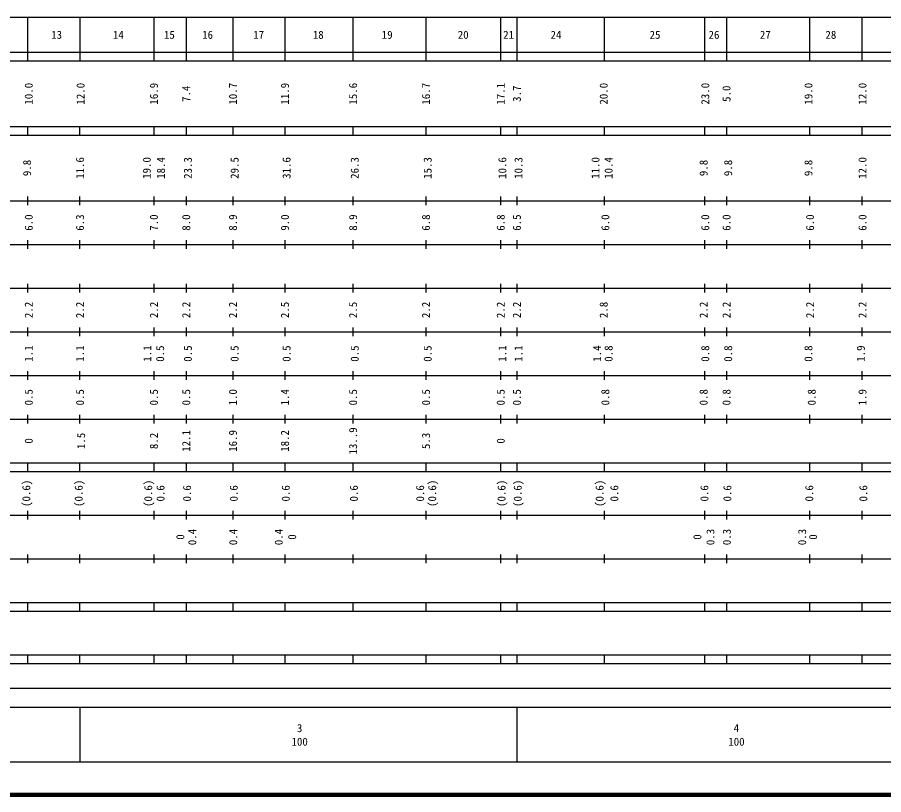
# Model space of a CAD drawing. Units: millimetres on the paper, enlarged 1000 times. Extents: x 40000 to 680000, y 20000 to 380000.
# Drawn here: x 253655 to 451998, y 20000 to 198000 of the extents above; entities that cross this region are included whole.
import ezdxf
from ezdxf.enums import TextEntityAlignment as Align

# ---------------------------------------------------------------- set-up
doc = ezdxf.new("R2010")
doc.units = ezdxf.units.MM
doc.header["$LTSCALE"] = 1000
doc.layers.add('M-TTL', color=2, linetype='Continuous', lineweight=140)
doc.layers.add('M-TTL-BAND', color=7, linetype='Continuous', lineweight=25)
doc.styles.add('ＭＳ ゴシック', font='')
doc.styles.get('ＭＳ ゴシック').set_extended_font_data('MS Gothic')

msp = doc.modelspace()

# ---------------------------------------------------------------- linework, layer by layer
at = {"layer": 'M-TTL'}
msp.add_line((40000, 20000), (680000, 20000), dxfattribs=at)
at = {"layer": 'M-TTL-BAND'}
for p, q in [((68000, 198000), (579000, 198000)), ((256000, 198000), (256000, 188000)), ((268000, 198000), (268000, 188000)), ((284900, 198000), (284900, 188000)), ((292300, 198000), (292300, 188000)), ((303000, 198000), (303000, 188000)), ((314900, 198000), (314900, 188000)), ((330500, 198000), (330500, 188000)), ((347200, 198000), (347200, 188000)), ((364300, 198000), (364300, 188000)), ((368000, 198000), (368000, 188000)), ((388000, 198000), (388000, 188000)), ((411000, 198000), (411000, 188000)), ((416000, 198000), (416000, 188000)), ((435000, 198000), (435000, 188000)), ((447000, 198000), (447000, 188000)), ((40000, 190000), (579000, 190000)), ((40000, 188000), (579000, 188000)), ((40000, 173000), (579000, 173000)), ((256000, 173000), (256000, 171000)), ((268000, 171000), (268000, 173000)), ((284900, 173000), (284900, 171000)), ((292300, 173000), (292300, 171000)), ((303000, 173000), (303000, 171000)), ((314900, 173000), (314900, 171000)), ((330500, 173000), (330500, 171000)), ((347200, 173000), (347200, 171000)), ((364300, 173000), (364300, 171000)), ((368000, 173000), (368000, 171000)), ((388000, 173000), (388000, 171000)), ((411000, 173000), (411000, 171000)), ((416000, 173000), (416000, 171000)), ((435000, 173000), (435000, 171000)), ((447000, 173000), (447000, 171000)), ((40000, 171000), (579000, 171000)), ((256000, 157000), (256000, 155000)), ((268000, 155000), (268000, 157000)), ((284900, 157000), (284900, 155000)), ((292300, 157000), (292300, 155000)), ((303000, 157000), (303000, 155000)), ((314900, 157000), (314900, 155000)), ((330500, 157000), (330500, 155000)), ((347200, 157000), (347200, 155000)), ((364300, 157000), (364300, 155000)), ((368000, 157000), (368000, 155000)), ((388000, 157000), (388000, 155000)), ((411000, 157000), (411000, 155000)), ((416000, 157000), (416000, 155000)), ((435000, 157000), (435000, 155000)), ((447000, 157000), (447000, 155000)), ((40000, 156000), (579000, 156000)), ((256000, 147000), (256000, 145000)), ((268000, 145000), (268000, 147000)), ((284900, 147000), (284900, 145000)), ((292300, 147000), (292300, 145000)), ((303000, 147000), (303000, 145000)), ((314900, 147000), (314900, 145000)), ((330500, 147000), (330500, 145000)), ((347200, 147000), (347200, 145000)), ((364300, 147000), (364300, 145000)), ((368000, 147000), (368000, 145000)), ((388000, 147000), (388000, 145000)), ((411000, 147000), (411000, 145000)), ((416000, 147000), (416000, 145000)), ((435000, 147000), (435000, 145000)), ((447000, 147000), (447000, 145000)), ((46000, 146000), (579000, 146000)), ((256000, 137000), (256000, 135000)), ((268000, 135000), (268000, 137000)), ((284900, 137000), (284900, 135000)), ((292300, 137000), (292300, 135000)), ((303000, 137000), (303000, 135000)), ((314900, 137000), (314900, 135000)), ((330500, 137000), (330500, 135000)), ((347200, 137000), (347200, 135000)), ((364300, 137000), (364300, 135000)), ((368000, 137000), (368000, 135000)), ((388000, 137000), (388000, 135000)), ((411000, 137000), (411000, 135000)), ((416000, 137000), (416000, 135000)), ((435000, 137000), (435000, 135000)), ((447000, 137000), (447000, 135000)), ((52000, 136000), (579000, 136000)), ((256000, 127000), (256000, 125000)), ((268000, 125000), (268000, 127000)), ((284900, 127000), (284900, 125000)), ((292300, 127000), (292300, 125000)), ((303000, 127000), (303000, 125000)), ((314900, 127000), (314900, 125000)), ((330500, 127000), (330500, 125000)), ((347200, 127000), (347200, 125000)), ((364300, 127000), (364300, 125000)), ((368000, 127000), (368000, 125000)), ((388000, 127000), (388000, 125000)), ((411000, 127000), (411000, 125000)), ((416000, 127000), (416000, 125000)), ((435000, 127000), (435000, 125000)), ((447000, 127000), (447000, 125000)), ((46000, 126000), (579000, 126000)), ((52000, 116000), (579000, 116000)), ((256000, 117000), (256000, 115000)), ((268000, 115000), (268000, 117000)), ((284900, 117000), (284900, 115000)), ((292300, 117000), (292300, 115000)), ((303000, 117000), (303000, 115000)), ((314900, 117000), (314900, 115000)), ((330500, 117000), (330500, 115000)), ((347200, 117000), (347200, 115000)), ((364300, 117000), (364300, 115000)), ((368000, 117000), (368000, 115000)), ((388000, 117000), (388000, 115000)), ((411000, 117000), (411000, 115000)), ((416000, 117000), (416000, 115000)), ((435000, 117000), (435000, 115000)), ((447000, 117000), (447000, 115000)), ((46000, 106000), (579000, 106000)), ((256000, 107000), (256000, 105000)), ((268000, 105000), (268000, 107000)), ((284900, 107000), (284900, 105000)), ((292300, 107000), (292300, 105000)), ((303000, 107000), (303000, 105000)), ((314900, 107000), (314900, 105000)), ((330500, 107000), (330500, 105000)), ((347200, 107000), (347200, 105000)), ((364300, 107000), (364300, 105000)), ((368000, 107000), (368000, 105000)), ((388000, 107000), (388000, 105000)), ((411000, 107000), (411000, 105000)), ((416000, 107000), (416000, 105000)), ((435000, 107000), (435000, 105000)), ((447000, 107000), (447000, 105000)), ((40000, 96000), (579000, 96000)), ((256000, 96000), (256000, 94000)), ((268000, 94000), (268000, 96000)), ((284900, 96000), (284900, 94000)), ((292300, 96000), (292300, 94000)), ((303000, 96000), (303000, 94000)), ((314900, 96000), (314900, 94000)), ((330500, 96000), (330500, 94000)), ((347200, 96000), (347200, 94000)), ((364300, 96000), (364300, 94000)), ((368000, 96000), (368000, 94000)), ((388000, 96000), (388000, 94000)), ((411000, 96000), (411000, 94000)), ((416000, 96000), (416000, 94000)), ((435000, 96000), (435000, 94000)), ((447000, 96000), (447000, 94000)), ((40000, 94000), (579000, 94000)), ((49000, 84000), (579000, 84000)), ((256000, 85000), (256000, 83000)), ((268000, 83000), (268000, 85000)), ((284900, 85000), (284900, 83000)), ((292300, 85000), (292300, 83000)), ((303000, 85000), (303000, 83000)), ((314900, 85000), (314900, 83000)), ((330500, 85000), (330500, 83000)), ((347200, 85000), (347200, 83000)), ((364300, 85000), (364300, 83000)), ((368000, 85000), (368000, 83000)), ((388000, 85000), (388000, 83000)), ((411000, 85000), (411000, 83000)), ((416000, 85000), (416000, 83000)), ((435000, 85000), (435000, 83000)), ((447000, 85000), (447000, 83000)), ((40000, 74000), (579000, 74000)), ((256000, 75000), (256000, 73000)), ((268000, 73000), (268000, 75000)), ((284900, 75000), (284900, 73000)), ((292300, 75000), (292300, 73000)), ((303000, 75000), (303000, 73000)), ((314900, 75000), (314900, 73000)), ((330500, 75000), (330500, 73000)), ((347200, 75000), (347200, 73000)), ((364300, 75000), (364300, 73000)), ((368000, 75000), (368000, 73000)), ((388000, 75000), (388000, 73000)), ((411000, 75000), (411000, 73000)), ((416000, 75000), (416000, 73000)), ((435000, 75000), (435000, 73000)), ((447000, 75000), (447000, 73000)), ((40000, 64000), (579000, 64000)), ((256000, 64000), (256000, 62000)), ((268000, 62000), (268000, 64000)), ((284900, 64000), (284900, 62000)), ((292300, 64000), (292300, 62000)), ((303000, 64000), (303000, 62000)), ((314900, 64000), (314900, 62000)), ((330500, 64000), (330500, 62000)), ((347200, 64000), (347200, 62000)), ((364300, 64000), (364300, 62000)), ((368000, 64000), (368000, 62000)), ((388000, 64000), (388000, 62000)), ((411000, 64000), (411000, 62000)), ((416000, 64000), (416000, 62000)), ((435000, 64000), (435000, 62000)), ((447000, 64000), (447000, 62000)), ((40000, 62000), (579000, 62000)), ((40000, 52000), (579000, 52000)), ((256000, 52000), (256000, 50000)), ((268000, 50000), (268000, 52000)), ((284900, 52000), (284900, 50000)), ((292300, 52000), (292300, 50000)), ((303000, 52000), (303000, 50000)), ((314900, 52000), (314900, 50000)), ((330500, 52000), (330500, 50000)), ((347200, 52000), (347200, 50000)), ((364300, 52000), (364300, 50000)), ((368000, 52000), (368000, 50000)), ((388000, 52000), (388000, 50000)), ((411000, 52000), (411000, 50000)), ((416000, 52000), (416000, 50000)), ((435000, 52000), (435000, 50000)), ((447000, 52000), (447000, 50000)), ((40000, 50000), (579000, 50000)), ((70805, 44406), (565903, 44406)), ((40000, 40000), (579000, 40000)), ((268000, 40000), (268000, 27500)), ((368000, 40000), (368000, 27500)), ((68000, 27500), (579000, 27500))]:
    msp.add_line(p, q, dxfattribs=at)

# ---------------------------------------------------------------- texts
at = {"layer": 'M-TTL-BAND', "style": 'ＭＳ ゴシック'}
for s, p in [('13', (262650, 194000)), ('14', (276782, 194000)), ('15', (288475, 194000)), ('16', (297218, 194000)), ('17', (308907, 194000)), ('18', (322547, 194000)), ('19', (338336, 194000)), ('20', (355730, 194000)), ('21', (366124, 194000)), ('24', (376979, 194000)), ('25', (399654, 194000)), ('26', (413155, 194000)), ('27', (424905, 194000)), ('28', (439906, 194000)), ('3', (318288, 35238)), ('4', (418288, 35238)), ('100', (318288, 32131)), ('100', (418288, 32131))]:
    msp.add_text(s, height=1833, dxfattribs=at).set_placement(p, align=Align.MIDDLE_CENTER)
for s, p in [('10.0', (256258, 180500)), ('12.0', (268134, 180500)), ('16.9', (284914, 180500)), ('10.7', (303014, 180500)), ('11.9', (314914, 180500)), ('15.6', (330514, 180500)), ('16.7', (347214, 180500)), ('17.1', (364314, 180500)), ('20.0', (387888, 180500)), ('23.0', (411139, 180500)), ('19.0', (434765, 180500)), ('12.0', (447140, 180500)), ('7.4', (292314, 180500)), ('3.7', (368014, 180500)), ('5.0', (416014, 180500)), ('9.8', (255883, 163500)), ('11.6', (268002, 163500)), ('19.0', (283290, 163500)), ('18.4', (286525, 163500)), ('23.3', (292689, 163500)), ('29.5', (303389, 163500)), ('31.6', (315289, 163500)), ('26.3', (330889, 163500)), ('15.3', (347589, 163500)), ('10.6', (364689, 163500)), ('10.3', (368389, 163500)), ('11.0', (386013, 163500)), ('10.4', (389013, 163500)), ('9.8', (410764, 163500)), ('9.8', (416389, 163500)), ('9.8', (434765, 163500)), ('12.0', (447140, 163500)), ('6.0', (256258, 151000)), ('7.0', (284914, 151000)), ('8.0', (292314, 151000)), ('8.9', (303014, 151000)), ('9.0', (314914, 151000)), ('8.9', (330514, 151000)), ('6.8', (347214, 151000)), ('6.8', (364314, 151000)), ('6.0', (388263, 151000)), ('6.0', (411139, 151000)), ('6.0', (416014, 151000)), ('6.0', (435140, 151000)), ('6.0', (447140, 151000)), ('6.3', (268002, 151000)), ('6.5', (368014, 151000)), ('2.2', (256258, 131000)), ('2.2', (268002, 131000)), ('2.2', (284914, 131000)), ('2.2', (292314, 131000)), ('2.2', (303014, 131000)), ('2.5', (314914, 131000)), ('2.5', (330514, 131000)), ('2.2', (347214, 131000)), ('2.2', (364314, 131000)), ('2.2', (368014, 131000)), ('2.8', (387888, 131000)), ('2.2', (410764, 131000)), ('2.2', (416014, 131000)), ('2.2', (435140, 131000)), ('2.2', (447140, 131000)), ('1.1', (256258, 121000)), ('1.1', (268002, 121000)), ('1.1', (283408, 121000)), ('0.5', (286345, 121000)), ('0.5', (292689, 121000)), ('0.5', (303389, 121000)), ('0.5', (315289, 121000)), ('0.5', (330889, 121000)), ('0.5', (347589, 121000)), ('1.1', (364689, 121000)), ('1.1', (368389, 121000)), ('1.4', (386388, 121000)), ('0.8', (389013, 121000)), ('0.8', (411139, 121000)), ('0.8', (416389, 121000)), ('0.8', (434765, 121000)), ('1.9', (446765, 121000)), ('0.5', (256258, 111000)), ('0.5', (268002, 111000)), ('0.5', (284914, 111000)), ('0.5', (292314, 111000)), ('1.0', (303014, 111000)), ('1.4', (314914, 111000)), ('0.5', (330514, 111000)), ('0.5', (347214, 111000)), ('0.5', (364314, 111000)), ('0.5', (368014, 111000)), ('0.8', (388263, 111000)), ('0.8', (410764, 111000)), ('0.8', (416014, 111000)), ('0.8', (435515, 111000)), ('1.9', (447140, 111000)), ('12.1', (292314, 101000)), ('16.9', (303014, 101000)), ('18.2', (314914, 101000)), ('13..9', (330514, 101000)), ('0', (256258, 101000)), ('1.5', (268258, 101000)), ('8.2', (284914, 101000)), ('5.3', (347214, 101000)), ('0', (364314, 101000)), ('(0.6)', (255696, 89000)), ('(0.6)', (267696, 89000)), ('(0.6)', (283620, 89000)), ('(0.6)', (348633, 89000)), ('(0.6)', (364502, 89000)), ('(0.6)', (368202, 89000)), ('(0.6)', (386951, 89000)), ('0.6', (286429, 89000)), ('0.6', (292502, 89000)), ('0.6', (303202, 89000)), ('0.6', (315102, 89000)), ('0.6', (330702, 89000)), ('0.6', (345870, 89000)), ('0.6', (390326, 89000)), ('0.6', (410952, 89000)), ('0.6', (416202, 89000)), ('0.6', (434952, 89000)), ('0.6', (447328, 89000)), ('0', (290956, 79000)), ('0.4', (293698, 79000)), ('0.4', (303077, 79000)), ('0.4', (313487, 79000)), ('0', (316560, 79000)), ('0', (409327, 79000)), ('0.3', (412327, 79000)), ('0.3', (416077, 79000)), ('0.3', (433327, 79000)), ('0', (435828, 79000))]:
    msp.add_text(s, height=1833, rotation=90, dxfattribs=at).set_placement(p, align=Align.MIDDLE_CENTER)

doc.saveas('drawing.dxf')
